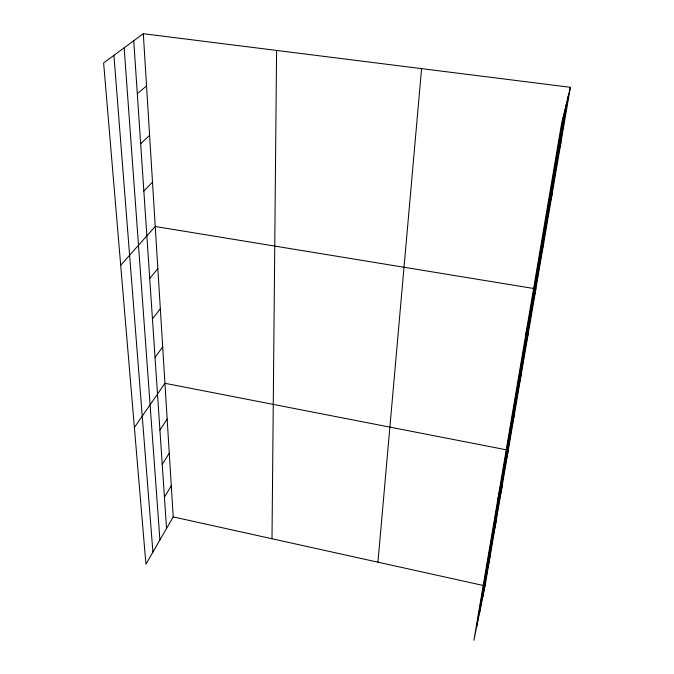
<?xml version="1.0" encoding="UTF-8"?>
<svg xmlns="http://www.w3.org/2000/svg" width="674" height="674" viewBox="0 0 674 674"><rect width="100%" height="100%" fill="white"/><g stroke="black" fill="none" stroke-linecap="round" stroke-linejoin="round"><path stroke-width="1.01" d="M272.001 538.753L276.584 50.432M377.946 562.183L421.579 68.63M476.762 626.34L563.877 114.133M479.635 612.354L566.152 104.765M482.34 599.152L568.275 96.02M570.381 87.308L561.585 123.595L473.906 640.3L485.053 585.875L570.381 87.308L143.309 33.7L103.619 62.935L145.929 564.239L173.21 516.899L143.309 33.7M493.41 534.339L496.098 521.347M487.74 567.533L490.445 554.382M499.367 499.459L502.037 486.662M497.387 501.911L508.28 450.19L164.945 383.295L134.396 427.518M512.038 425.252L514.65 412.951M518.786 385.747L521.356 373.758M525.905 344.077L528.424 332.459M525.678 335.214L535.889 288.86L155.239 226.498L120.697 265.236M541.374 253.491L543.775 242.783M549.807 204.138L552.124 194.002M558.754 151.743L560.979 142.265M164.431 497.168L171.289 485.743M162.232 464.403L169.267 453.164M159.923 430.071L167.16 419.051M155.037 357.405L162.695 346.908M152.442 318.912L160.328 308.734M149.721 278.463L157.851 268.648M143.848 191.037L152.493 182.123M140.664 143.705L149.594 135.331M137.302 93.686L146.544 85.935M173.21 516.899L485.053 585.875M113.914 55.344L152.914 552.124M124.151 47.812L159.915 539.975M133.738 40.752L166.537 528.483"/></g></svg>
